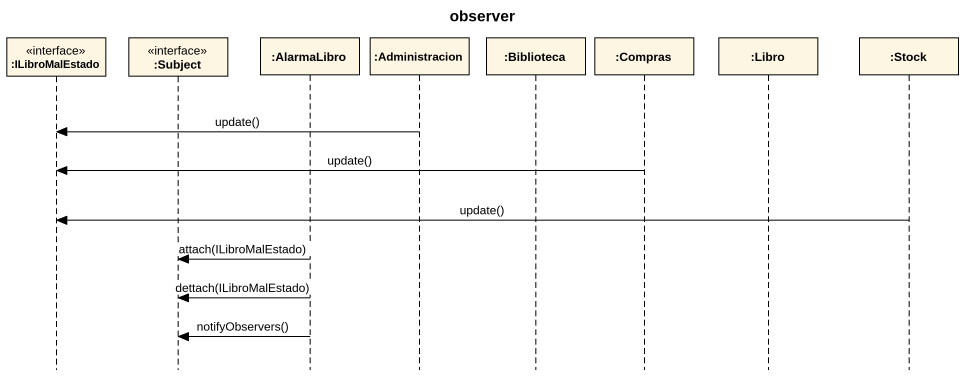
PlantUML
@startuml
title observer
hide footbox
participant ":ILibroMalEstado" as ILibroMalEstado <<interface>>
participant ":Subject" as Subject <<interface>>
participant ":AlarmaLibro" as AlarmaLibro
participant ":Administracion" as Administracion
participant ":Biblioteca" as Biblioteca
participant ":Compras" as Compras
participant ":Libro" as Libro
participant ":Stock" as Stock

Administracion -> ILibroMalEstado : update()
Compras -> ILibroMalEstado : update()
Stock -> ILibroMalEstado : update()
AlarmaLibro -> Subject : attach(ILibroMalEstado)
AlarmaLibro -> Subject : dettach(ILibroMalEstado)
AlarmaLibro -> Subject : notifyObservers()
@enduml
